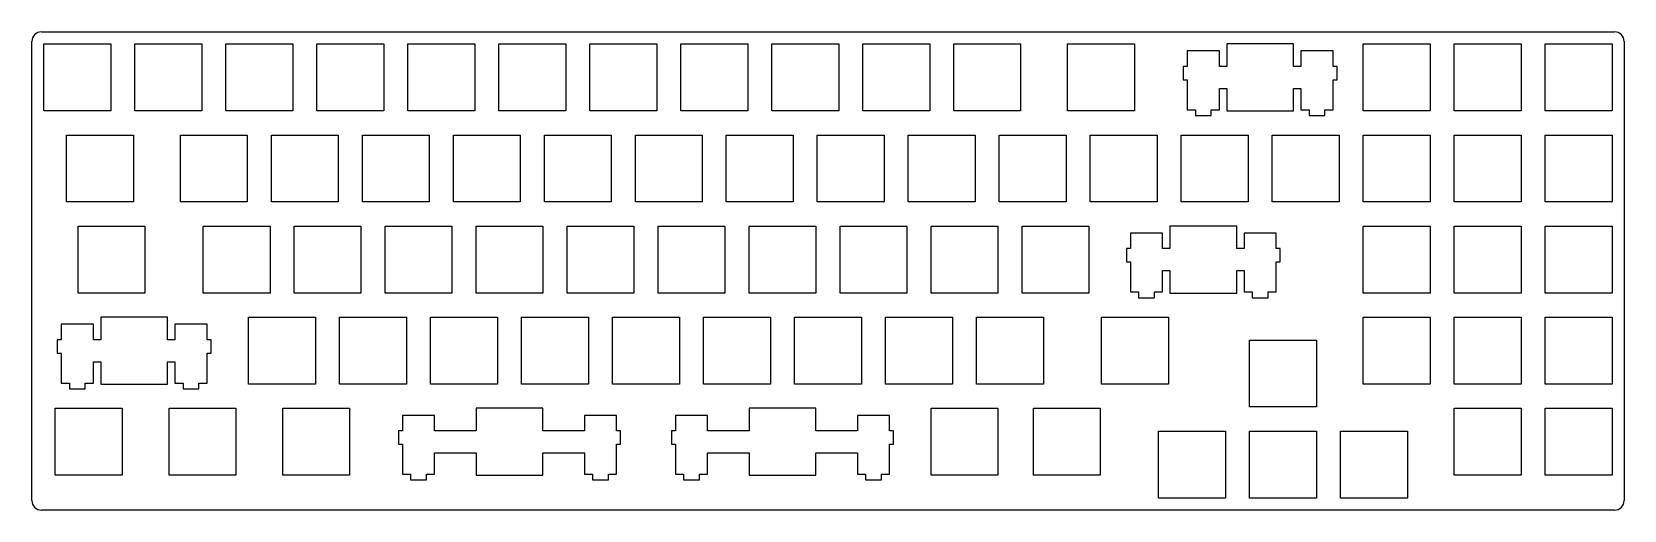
# Model space of a CAD drawing. Extents: x 0 to 333, y 0 to 100.
import ezdxf

# ---------------------------------------------------------------- set-up
doc = ezdxf.new("R2010")
doc.units = 0
doc.header["$MEASUREMENT"] = 0

msp = doc.modelspace()

# ---------------------------------------------------------------- linework, layer by layer
at = {"color": 0}
for p, q in [((2.09508, 100.446), (331.47, 100.446)), ((0.09508, 2.43408), (0.09508, 98.446)), ((2.61965, 97.9219), (16.6192, 97.9219)), ((2.61965, 83.9227), (2.61965, 97.9219)), ((16.6192, 97.9219), (16.6192, 83.9227)), ((21.6697, 97.9219), (35.669, 97.9219)), ((21.6697, 83.9227), (21.6697, 97.9219)), ((35.669, 97.9219), (35.669, 83.9227)), ((40.7197, 97.9219), (54.719, 97.9219)), ((40.7197, 83.9227), (40.7197, 97.9219)), ((54.719, 97.9219), (54.719, 83.9227)), ((59.7697, 97.9219), (73.769, 97.9219)), ((59.7697, 83.9227), (59.7697, 97.9219)), ((73.769, 97.9219), (73.769, 83.9227)), ((78.8197, 97.9219), (92.819, 97.9219)), ((78.8197, 83.9227), (78.8197, 97.9219)), ((92.819, 97.9219), (92.819, 83.9227)), ((97.8683, 97.9219), (111.869, 97.9219)), ((97.8683, 83.9227), (97.8683, 97.9219)), ((111.869, 97.9219), (111.869, 83.9227)), ((116.918, 97.9219), (130.919, 97.9219)), ((116.918, 83.9227), (116.918, 97.9219)), ((130.919, 97.9219), (130.919, 83.9227)), ((135.97, 97.9219), (149.969, 97.9219)), ((135.97, 83.9227), (135.97, 97.9219)), ((149.969, 97.9219), (149.969, 83.9227)), ((155.02, 97.9219), (169.019, 97.9219)), ((155.02, 83.9227), (155.02, 97.9219)), ((169.019, 97.9219), (169.019, 83.9227)), ((174.07, 97.9219), (188.069, 97.9219)), ((174.07, 83.9227), (174.07, 97.9219)), ((188.069, 97.9219), (188.069, 83.9227)), ((193.12, 97.9219), (207.119, 97.9219)), ((193.12, 83.9227), (193.12, 97.9219)), ((207.119, 97.9219), (207.119, 83.9227)), ((216.932, 97.9219), (230.932, 97.9219)), ((216.932, 83.9227), (216.932, 97.9219)), ((230.932, 97.9219), (230.932, 83.9227)), ((250.27, 97.9219), (250.27, 93.2215)), ((264.269, 97.9219), (250.27, 97.9219)), ((264.269, 93.2215), (264.269, 97.9219)), ((278.845, 97.9219), (292.844, 97.9219)), ((278.845, 83.9227), (278.845, 97.9219)), ((292.844, 97.9219), (292.844, 83.9227)), ((297.895, 97.9219), (311.894, 97.9219)), ((297.895, 83.9227), (297.895, 97.9219)), ((311.894, 97.9219), (311.894, 83.9227)), ((316.945, 97.9219), (330.944, 97.9219)), ((316.945, 83.9227), (316.945, 97.9219)), ((330.944, 97.9219), (330.944, 83.9227)), ((333.47, 98.446), (333.47, 2.43408)), ((248.744, 96.4516), (241.995, 96.4516)), ((241.995, 96.4516), (241.995, 93.2215)), ((248.744, 93.2215), (248.744, 96.4516)), ((272.544, 96.4516), (265.795, 96.4516)), ((265.795, 96.4516), (265.795, 93.2215)), ((272.544, 93.2215), (272.544, 96.4516)), ((241.995, 93.2215), (241.169, 93.2215)), ((241.169, 93.2215), (241.169, 90.4226)), ((241.169, 90.4226), (241.995, 90.4226)), ((241.995, 90.4226), (241.995, 84.1527)), ((250.27, 93.2215), (248.744, 93.2215)), ((265.795, 93.2215), (264.269, 93.2215)), ((273.37, 93.2215), (272.544, 93.2215)), ((272.544, 84.1527), (272.544, 90.4226)), ((272.544, 90.4226), (273.37, 90.4226)), ((273.37, 90.4226), (273.37, 93.2215)), ((248.744, 84.1527), (248.744, 88.6217)), ((248.744, 88.6217), (250.27, 88.6217)), ((250.27, 88.6217), (250.27, 83.9227)), ((264.269, 83.9227), (264.269, 88.6217)), ((264.269, 88.6217), (265.795, 88.6217)), ((265.795, 88.6217), (265.795, 84.1527)), ((16.6192, 83.9227), (2.61965, 83.9227)), ((35.669, 83.9227), (21.6697, 83.9227)), ((54.719, 83.9227), (40.7197, 83.9227)), ((73.769, 83.9227), (59.7697, 83.9227)), ((92.819, 83.9227), (78.8197, 83.9227)), ((111.869, 83.9227), (97.8683, 83.9227)), ((130.919, 83.9227), (116.918, 83.9227)), ((149.969, 83.9227), (135.97, 83.9227)), ((169.019, 83.9227), (155.02, 83.9227)), ((188.069, 83.9227), (174.07, 83.9227)), ((207.119, 83.9227), (193.12, 83.9227)), ((230.932, 83.9227), (216.932, 83.9227)), ((241.995, 84.1527), (243.72, 84.1527)), ((243.72, 84.1527), (243.72, 82.9525)), ((247.019, 82.9525), (247.019, 84.1527)), ((247.019, 84.1527), (248.744, 84.1527)), ((250.27, 83.9227), (264.269, 83.9227)), ((265.795, 84.1527), (267.52, 84.1527)), ((267.52, 84.1527), (267.52, 82.9525)), ((270.819, 82.9525), (270.819, 84.1527)), ((270.819, 84.1527), (272.544, 84.1527)), ((292.844, 83.9227), (278.845, 83.9227)), ((311.894, 83.9227), (297.895, 83.9227)), ((330.944, 83.9227), (316.945, 83.9227)), ((243.72, 82.9525), (247.019, 82.9525)), ((267.52, 82.9525), (270.819, 82.9525)), ((7.38216, 78.8719), (21.3817, 78.8719)), ((7.38216, 64.8727), (7.38216, 78.8719)), ((21.3817, 78.8719), (21.3817, 64.8727)), ((31.1947, 78.8719), (45.194, 78.8719)), ((31.1947, 64.8727), (31.1947, 78.8719)), ((45.194, 78.8719), (45.194, 64.8727)), ((50.2447, 78.8719), (64.244, 78.8719)), ((50.2447, 64.8727), (50.2447, 78.8719)), ((64.244, 78.8719), (64.244, 64.8727)), ((69.2947, 78.8719), (83.294, 78.8719)), ((69.2947, 64.8727), (69.2947, 78.8719)), ((83.294, 78.8719), (83.294, 64.8727)), ((88.3447, 78.8719), (102.344, 78.8719)), ((88.3447, 64.8727), (88.3447, 78.8719)), ((102.344, 78.8719), (102.344, 64.8727)), ((107.395, 78.8719), (121.394, 78.8719)), ((107.395, 64.8727), (107.395, 78.8719)), ((121.394, 78.8719), (121.394, 64.8727)), ((126.445, 78.8719), (140.444, 78.8719)), ((126.445, 64.8727), (126.445, 78.8719)), ((140.444, 78.8719), (140.444, 64.8727)), ((145.495, 78.8719), (159.494, 78.8719)), ((145.495, 64.8727), (145.495, 78.8719)), ((159.494, 78.8719), (159.494, 64.8727)), ((164.545, 78.8719), (178.544, 78.8719)), ((164.545, 64.8727), (164.545, 78.8719)), ((178.544, 78.8719), (178.544, 64.8727)), ((183.595, 78.8719), (197.594, 78.8719)), ((183.595, 64.8727), (183.595, 78.8719)), ((197.594, 78.8719), (197.594, 64.8727)), ((202.645, 78.8719), (216.644, 78.8719)), ((202.645, 64.8727), (202.645, 78.8719)), ((216.644, 78.8719), (216.644, 64.8727)), ((221.695, 78.8719), (235.694, 78.8719)), ((221.695, 64.8727), (221.695, 78.8719)), ((235.694, 78.8719), (235.694, 64.8727)), ((240.745, 78.8719), (254.744, 78.8719)), ((240.745, 64.8727), (240.745, 78.8719)), ((254.744, 78.8719), (254.744, 64.8727)), ((259.795, 78.8719), (273.794, 78.8719)), ((259.795, 64.8727), (259.795, 78.8719)), ((273.794, 78.8719), (273.794, 64.8727)), ((278.845, 78.8719), (292.844, 78.8719)), ((278.845, 64.8727), (278.845, 78.8719)), ((292.844, 78.8719), (292.844, 64.8727)), ((297.895, 78.8719), (311.894, 78.8719)), ((297.895, 64.8727), (297.895, 78.8719)), ((311.894, 78.8719), (311.894, 64.8727)), ((316.945, 78.8719), (330.944, 78.8719)), ((316.945, 64.8727), (316.945, 78.8719)), ((330.944, 78.8719), (330.944, 64.8727)), ((21.3817, 64.8727), (7.38216, 64.8727)), ((45.194, 64.8727), (31.1947, 64.8727)), ((64.244, 64.8727), (50.2447, 64.8727)), ((83.294, 64.8727), (69.2947, 64.8727)), ((102.344, 64.8727), (88.3447, 64.8727)), ((121.394, 64.8727), (107.395, 64.8727)), ((140.444, 64.8727), (126.445, 64.8727)), ((159.494, 64.8727), (145.495, 64.8727)), ((178.544, 64.8727), (164.545, 64.8727)), ((197.594, 64.8727), (183.595, 64.8727)), ((216.644, 64.8727), (202.645, 64.8727)), ((235.694, 64.8727), (221.695, 64.8727)), ((254.744, 64.8727), (240.745, 64.8727)), ((273.794, 64.8727), (259.795, 64.8727)), ((292.844, 64.8727), (278.845, 64.8727)), ((311.894, 64.8727), (297.895, 64.8727)), ((330.944, 64.8727), (316.945, 64.8727)), ((9.76203, 59.8219), (23.7629, 59.8219)), ((9.76203, 45.8227), (9.76203, 59.8219)), ((23.7629, 59.8219), (23.7629, 45.8227)), ((35.9572, 59.8219), (49.9565, 59.8219)), ((35.9572, 45.8227), (35.9572, 59.8219)), ((49.9565, 59.8219), (49.9565, 45.8227)), ((55.0072, 59.8219), (69.0065, 59.8219)), ((55.0072, 45.8227), (55.0072, 59.8219)), ((69.0065, 59.8219), (69.0065, 45.8227)), ((74.0572, 59.8219), (88.0565, 59.8219)), ((74.0572, 45.8227), (74.0572, 59.8219)), ((88.0565, 59.8219), (88.0565, 45.8227)), ((93.1072, 59.8219), (107.107, 59.8219)), ((93.1072, 45.8227), (93.1072, 59.8219)), ((107.107, 59.8219), (107.107, 45.8227)), ((112.157, 59.8219), (126.157, 59.8219)), ((112.157, 45.8227), (112.157, 59.8219)), ((126.157, 59.8219), (126.157, 45.8227)), ((131.207, 59.8219), (145.207, 59.8219)), ((131.207, 45.8227), (131.207, 59.8219)), ((145.207, 59.8219), (145.207, 45.8227)), ((150.257, 59.8219), (164.257, 59.8219)), ((150.257, 45.8227), (150.257, 59.8219)), ((164.257, 59.8219), (164.257, 45.8227)), ((169.307, 59.8219), (183.307, 59.8219)), ((169.307, 45.8227), (169.307, 59.8219)), ((183.307, 59.8219), (183.307, 45.8227)), ((188.357, 59.8219), (202.357, 59.8219)), ((188.357, 45.8227), (188.357, 59.8219)), ((202.357, 59.8219), (202.357, 45.8227)), ((207.407, 59.8219), (221.407, 59.8219)), ((207.407, 45.8227), (207.407, 59.8219)), ((221.407, 59.8219), (221.407, 45.8227)), ((236.838, 58.3516), (230.087, 58.3516)), ((230.087, 58.3516), (230.087, 55.1215)), ((236.838, 55.1215), (236.838, 58.3516)), ((238.362, 59.8219), (238.362, 55.1215)), ((252.361, 59.8219), (238.362, 59.8219)), ((252.361, 55.1215), (252.361, 59.8219)), ((260.638, 58.3516), (253.887, 58.3516)), ((253.887, 58.3516), (253.887, 55.1215)), ((260.638, 55.1215), (260.638, 58.3516)), ((278.845, 59.8219), (292.844, 59.8219)), ((278.845, 45.8227), (278.845, 59.8219)), ((292.844, 59.8219), (292.844, 45.8227)), ((297.895, 59.8219), (311.894, 59.8219)), ((297.895, 45.8227), (297.895, 59.8219)), ((311.894, 59.8219), (311.894, 45.8227)), ((316.945, 59.8219), (330.944, 59.8219)), ((316.945, 45.8227), (316.945, 59.8219)), ((330.944, 59.8219), (330.944, 45.8227)), ((230.087, 55.1215), (229.263, 55.1215)), ((229.263, 55.1215), (229.263, 52.3226)), ((238.362, 55.1215), (236.838, 55.1215)), ((253.887, 55.1215), (252.361, 55.1215)), ((261.462, 55.1215), (260.638, 55.1215)), ((261.462, 52.3226), (261.462, 55.1215)), ((229.263, 52.3226), (230.087, 52.3226)), ((230.087, 52.3226), (230.087, 46.0527)), ((236.838, 46.0527), (236.838, 50.5217)), ((236.838, 50.5217), (238.362, 50.5217)), ((238.362, 50.5217), (238.362, 45.8227)), ((252.361, 45.8227), (252.361, 50.5217)), ((252.361, 50.5217), (253.887, 50.5217)), ((253.887, 50.5217), (253.887, 46.0527)), ((260.638, 46.0527), (260.638, 52.3226)), ((260.638, 52.3226), (261.462, 52.3226)), ((23.7629, 45.8227), (9.76203, 45.8227)), ((49.9565, 45.8227), (35.9572, 45.8227)), ((69.0065, 45.8227), (55.0072, 45.8227)), ((88.0565, 45.8227), (74.0572, 45.8227)), ((107.107, 45.8227), (93.1072, 45.8227)), ((126.157, 45.8227), (112.157, 45.8227)), ((145.207, 45.8227), (131.207, 45.8227)), ((164.257, 45.8227), (150.257, 45.8227)), ((183.307, 45.8227), (169.307, 45.8227)), ((202.357, 45.8227), (188.357, 45.8227)), ((221.407, 45.8227), (207.407, 45.8227)), ((230.087, 46.0527), (231.812, 46.0527)), ((231.812, 46.0527), (231.812, 44.8525)), ((231.812, 44.8525), (235.113, 44.8525)), ((235.113, 44.8525), (235.113, 46.0527)), ((235.113, 46.0527), (236.838, 46.0527)), ((238.362, 45.8227), (252.361, 45.8227)), ((253.887, 46.0527), (255.611, 46.0527)), ((255.611, 46.0527), (255.611, 44.8525)), ((255.611, 44.8525), (258.913, 44.8525)), ((258.913, 44.8525), (258.913, 46.0527)), ((258.913, 46.0527), (260.638, 46.0527)), ((292.844, 45.8227), (278.845, 45.8227)), ((311.894, 45.8227), (297.895, 45.8227)), ((330.944, 45.8227), (316.945, 45.8227)), ((14.5259, 40.7719), (14.5259, 36.0715)), ((28.5254, 40.7719), (14.5259, 40.7719)), ((28.5254, 36.0715), (28.5254, 40.7719)), ((45.4822, 40.7719), (59.4815, 40.7719)), ((45.4822, 26.7725), (45.4822, 40.7719)), ((59.4815, 40.7719), (59.4815, 26.7725)), ((64.5322, 40.7719), (78.5315, 40.7719)), ((64.5322, 26.7725), (64.5322, 40.7719)), ((78.5315, 40.7719), (78.5315, 26.7725)), ((83.5822, 40.7719), (97.5815, 40.7719)), ((83.5822, 26.7725), (83.5822, 40.7719)), ((97.5815, 40.7719), (97.5815, 26.7725)), ((102.632, 40.7719), (116.632, 40.7719)), ((102.632, 26.7725), (102.632, 40.7719)), ((116.632, 40.7719), (116.632, 26.7725)), ((121.682, 40.7719), (135.682, 40.7719)), ((121.682, 26.7725), (121.682, 40.7719)), ((135.682, 40.7719), (135.682, 26.7725)), ((140.732, 40.7719), (154.732, 40.7719)), ((140.732, 26.7725), (140.732, 40.7719)), ((154.732, 40.7719), (154.732, 26.7725)), ((159.782, 40.7719), (173.782, 40.7719)), ((159.782, 26.7725), (159.782, 40.7719)), ((173.782, 40.7719), (173.782, 26.7725)), ((178.832, 40.7719), (192.832, 40.7719)), ((178.832, 26.7725), (178.832, 40.7719)), ((192.832, 40.7719), (192.832, 26.7725)), ((197.882, 40.7719), (211.882, 40.7719)), ((197.882, 26.7725), (197.882, 40.7719)), ((211.882, 40.7719), (211.882, 26.7725)), ((224.076, 40.7719), (238.075, 40.7719)), ((224.076, 26.7725), (224.076, 40.7719)), ((238.075, 40.7719), (238.075, 26.7725)), ((278.845, 40.7719), (292.844, 40.7719)), ((278.845, 26.7725), (278.845, 40.7719)), ((292.844, 40.7719), (292.844, 26.7725)), ((297.895, 40.7719), (311.894, 40.7719)), ((297.895, 26.7725), (297.895, 40.7719)), ((311.894, 40.7719), (311.894, 26.7725)), ((316.945, 40.7719), (330.944, 40.7719)), ((316.945, 26.7725), (316.945, 40.7719)), ((330.944, 40.7719), (330.944, 26.7725)), ((13.0004, 39.3016), (6.2508, 39.3016)), ((6.2508, 39.3016), (6.2508, 36.0715)), ((13.0004, 36.0715), (13.0004, 39.3016)), ((36.8004, 39.3016), (30.0509, 39.3016)), ((30.0509, 39.3016), (30.0509, 36.0715)), ((36.8004, 36.0715), (36.8004, 39.3016)), ((6.2508, 36.0715), (5.42533, 36.0715)), ((5.42533, 36.0715), (5.42533, 33.2727)), ((14.5259, 36.0715), (13.0004, 36.0715)), ((30.0509, 36.0715), (28.5254, 36.0715)), ((37.6259, 36.0715), (36.8004, 36.0715)), ((37.6259, 33.2727), (37.6259, 36.0715)), ((255.032, 36.0094), (269.032, 36.0094)), ((255.032, 22.01), (255.032, 36.0094)), ((269.032, 36.0094), (269.032, 22.01)), ((5.42533, 33.2727), (6.2508, 33.2727)), ((6.2508, 33.2727), (6.2508, 27.0027)), ((13.0004, 27.0027), (13.0004, 31.4716)), ((13.0004, 31.4716), (14.5259, 31.4716)), ((14.5259, 31.4716), (14.5259, 26.7725)), ((28.5254, 26.7725), (28.5254, 31.4716)), ((28.5254, 31.4716), (30.0509, 31.4716)), ((30.0509, 31.4716), (30.0509, 27.0027)), ((36.8004, 27.0027), (36.8004, 33.2727)), ((36.8004, 33.2727), (37.6259, 33.2727)), ((6.2508, 27.0027), (7.97609, 27.0027)), ((7.97609, 27.0027), (7.97609, 25.8024)), ((11.2751, 25.8024), (11.2751, 27.0027)), ((11.2751, 27.0027), (13.0004, 27.0027)), ((14.5259, 26.7725), (28.5254, 26.7725)), ((30.0509, 27.0027), (31.7748, 27.0027)), ((31.7748, 27.0027), (31.7748, 25.8024)), ((35.0752, 25.8024), (35.0752, 27.0027)), ((35.0752, 27.0027), (36.8004, 27.0027)), ((59.4815, 26.7725), (45.4822, 26.7725)), ((78.5315, 26.7725), (64.5322, 26.7725)), ((97.5815, 26.7725), (83.5822, 26.7725)), ((116.632, 26.7725), (102.632, 26.7725)), ((135.682, 26.7725), (121.682, 26.7725)), ((154.732, 26.7725), (140.732, 26.7725)), ((173.782, 26.7725), (159.782, 26.7725)), ((192.832, 26.7725), (178.832, 26.7725)), ((211.882, 26.7725), (197.882, 26.7725)), ((238.075, 26.7725), (224.076, 26.7725)), ((292.844, 26.7725), (278.845, 26.7725)), ((311.894, 26.7725), (297.895, 26.7725)), ((330.944, 26.7725), (316.945, 26.7725)), ((7.97609, 25.8024), (11.2751, 25.8024)), ((31.7748, 25.8024), (35.0752, 25.8024)), ((5.00091, 21.722), (19.0004, 21.722)), ((5.00091, 7.72252), (5.00091, 21.722)), ((19.0004, 21.722), (19.0004, 7.72252)), ((28.812, 21.722), (42.8128, 21.722)), ((28.812, 7.72252), (28.812, 21.722)), ((42.8128, 21.722), (42.8128, 7.72252)), ((52.626, 21.722), (66.6253, 21.722)), ((52.626, 7.72252), (52.626, 21.722)), ((66.6253, 21.722), (66.6253, 7.72252)), ((84.431, 20.2517), (77.6813, 20.2517)), ((77.6813, 20.2517), (77.6813, 17.0215)), ((84.431, 17.0215), (84.431, 20.2517)), ((93.1072, 21.722), (93.1072, 17.0215)), ((107.107, 21.722), (93.1072, 21.722)), ((107.107, 17.0215), (107.107, 21.722)), ((122.531, 20.2517), (115.781, 20.2517)), ((115.781, 20.2517), (115.781, 17.0215)), ((122.531, 17.0215), (122.531, 20.2517)), ((141.581, 20.2517), (134.831, 20.2517)), ((134.831, 20.2517), (134.831, 17.0215)), ((141.581, 17.0215), (141.581, 20.2517)), ((150.257, 21.722), (150.257, 17.0215)), ((164.257, 21.722), (150.257, 21.722)), ((164.257, 17.0215), (164.257, 21.722)), ((179.681, 20.2517), (172.931, 20.2517)), ((172.931, 20.2517), (172.931, 17.0215)), ((179.681, 17.0215), (179.681, 20.2517)), ((188.357, 21.722), (202.357, 21.722)), ((188.357, 7.72252), (188.357, 21.722)), ((202.357, 21.722), (202.357, 7.72252)), ((209.787, 21.722), (223.788, 21.722)), ((209.787, 7.72252), (209.787, 21.722)), ((223.788, 21.722), (223.788, 7.72252)), ((269.032, 22.01), (255.032, 22.01)), ((297.895, 21.722), (311.894, 21.722)), ((297.895, 7.72252), (297.895, 21.722)), ((311.894, 21.722), (311.894, 7.72252)), ((316.945, 21.722), (330.944, 21.722)), ((316.945, 7.72252), (316.945, 21.722)), ((330.944, 21.722), (330.944, 7.72252)), ((77.6813, 17.0215), (76.8558, 17.0215)), ((76.8558, 17.0215), (76.8558, 14.2227)), ((93.1072, 17.0215), (84.431, 17.0215)), ((115.781, 17.0215), (107.107, 17.0215)), ((123.357, 17.0215), (122.531, 17.0215)), ((123.357, 14.2227), (123.357, 17.0215)), ((134.831, 17.0215), (134.006, 17.0215)), ((134.006, 17.0215), (134.006, 14.2227)), ((150.257, 17.0215), (141.581, 17.0215)), ((172.931, 17.0215), (164.257, 17.0215)), ((180.507, 17.0215), (179.681, 17.0215)), ((180.507, 14.2227), (180.507, 17.0215)), ((235.982, 16.9595), (249.982, 16.9595)), ((235.982, 2.96003), (235.982, 16.9595)), ((249.982, 16.9595), (249.982, 2.96003)), ((255.032, 16.9595), (269.032, 16.9595)), ((255.032, 2.96003), (255.032, 16.9595)), ((269.032, 16.9595), (269.032, 2.96003)), ((274.082, 16.9595), (288.082, 16.9595)), ((274.082, 2.96003), (274.082, 16.9595)), ((288.082, 16.9595), (288.082, 2.96003)), ((76.8558, 14.2227), (77.6813, 14.2227)), ((77.6813, 14.2227), (77.6813, 7.95267)), ((122.531, 7.95267), (122.531, 14.2227)), ((122.531, 14.2227), (123.357, 14.2227)), ((134.006, 14.2227), (134.831, 14.2227)), ((134.831, 14.2227), (134.831, 7.95267)), ((179.681, 7.95267), (179.681, 14.2227)), ((179.681, 14.2227), (180.507, 14.2227)), ((84.431, 7.95267), (84.431, 12.423)), ((84.431, 12.423), (93.1072, 12.423)), ((93.1072, 12.423), (93.1072, 7.72252)), ((107.107, 7.72252), (107.107, 12.423)), ((107.107, 12.423), (115.781, 12.423)), ((115.781, 12.423), (115.781, 7.95267)), ((141.581, 7.95267), (141.581, 12.423)), ((141.581, 12.423), (150.257, 12.423)), ((150.257, 12.423), (150.257, 7.72252)), ((164.257, 7.72252), (164.257, 12.423)), ((164.257, 12.423), (172.931, 12.423)), ((172.931, 12.423), (172.931, 7.95267)), ((19.0004, 7.72252), (5.00091, 7.72252)), ((42.8128, 7.72252), (28.812, 7.72252)), ((66.6253, 7.72252), (52.626, 7.72252)), ((77.6813, 7.95267), (79.4067, 7.95267)), ((79.4067, 7.95267), (79.4067, 6.75238)), ((79.4067, 6.75238), (82.707, 6.75238)), ((82.707, 6.75238), (82.707, 7.95267)), ((82.707, 7.95267), (84.431, 7.95267)), ((93.1072, 7.72252), (107.107, 7.72252)), ((115.781, 7.95267), (117.507, 7.95267)), ((117.507, 7.95267), (117.507, 6.75238)), ((117.507, 6.75238), (120.807, 6.75238)), ((120.807, 6.75238), (120.807, 7.95267)), ((120.807, 7.95267), (122.531, 7.95267)), ((134.831, 7.95267), (136.557, 7.95267)), ((136.557, 7.95267), (136.557, 6.75238)), ((136.557, 6.75238), (139.857, 6.75238)), ((139.857, 6.75238), (139.857, 7.95267)), ((139.857, 7.95267), (141.581, 7.95267)), ((150.257, 7.72252), (164.257, 7.72252)), ((172.931, 7.95267), (174.657, 7.95267)), ((174.657, 7.95267), (174.657, 6.75238)), ((174.657, 6.75238), (177.957, 6.75238)), ((177.957, 6.75238), (177.957, 7.95267)), ((177.957, 7.95267), (179.681, 7.95267)), ((202.357, 7.72252), (188.357, 7.72252)), ((223.788, 7.72252), (209.787, 7.72252)), ((311.894, 7.72252), (297.895, 7.72252)), ((330.944, 7.72252), (316.945, 7.72252)), ((331.47, 0.43408), (2.09508, 0.43408)), ((249.982, 2.96003), (235.982, 2.96003)), ((269.032, 2.96003), (255.032, 2.96003)), ((288.082, 2.96003), (274.082, 2.96003))]:
    msp.add_line(p, q, dxfattribs=at)
for centre, start, end in [((2.09508, 98.446), 90, 180), ((331.47, 98.446), 0, 90), ((2.09508, 2.43408), 180, 270), ((331.47, 2.43408), 270, 0)]:
    msp.add_arc(centre, 2, start, end, dxfattribs=at)

doc.saveas('drawing.dxf')
